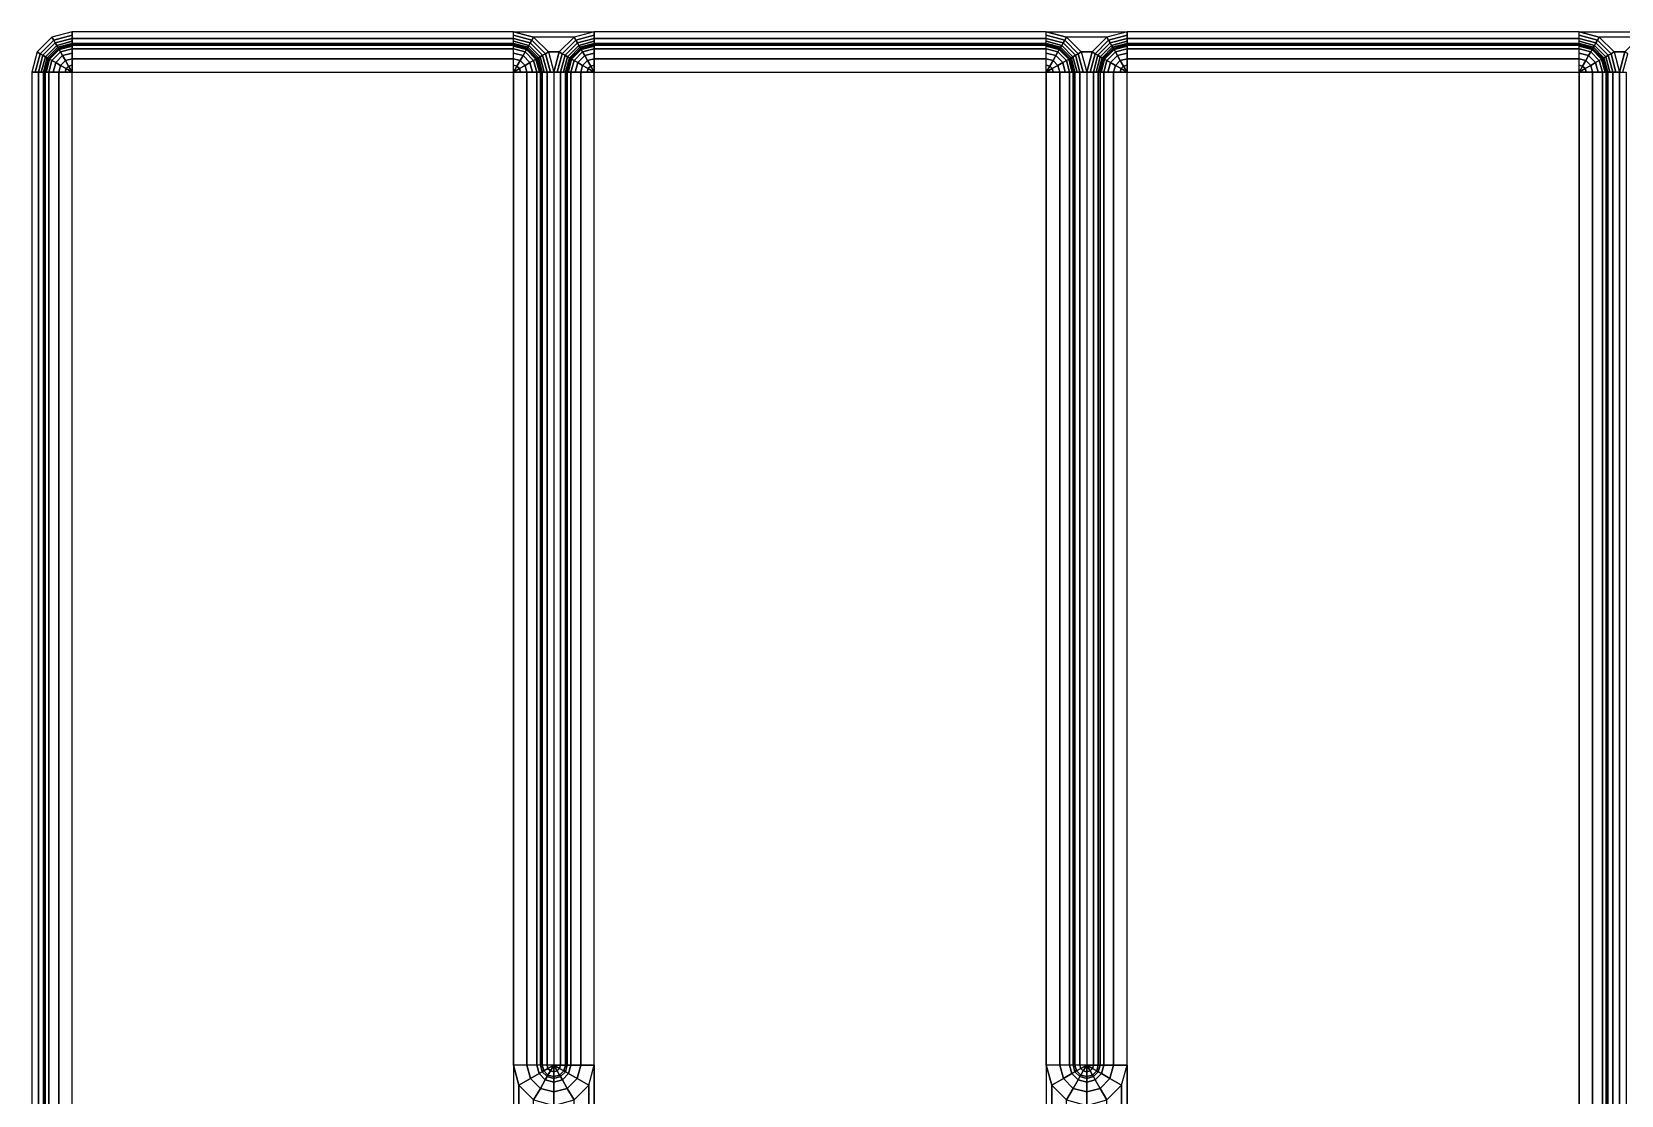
# Model space of a CAD drawing. Extents: x 0 to 500, y -450 to 0.
# Drawn here: x 0 to 295.3, y -197.6 to 0 of the extents above; entities that cross this region are included whole.
import ezdxf

# ---------------------------------------------------------------- set-up
doc = ezdxf.new("R2010")
doc.units = 0
doc.layers.add('BRANCO', color=7, linetype='CONTINUOUS')

msp = doc.modelspace()

# ---------------------------------------------------------------- linework, layer by layer
at = {"layer": 'BRANCO'}
for points in [[(4.07, -1.56, 44.91), (7.5, -0.64, 44.91), (7.5, 0, 45), (3.75, -1, 45)], [(89.5, 0, 45), (7.5, 0, 45), (7.5, -1.25, 44.67), (89.5, -1.25, 44.67)], [(92.92, -1.56, 44.91), (89.5, -0.64, 44.91), (89.5, 0, 45), (93.25, -1, 45)], [(93.25, -1, 45), (89.5, 0, 45), (104.5, 0, 45), (100.75, -1, 45)], [(101.07, -1.56, 44.91), (104.5, -0.64, 44.91), (104.5, 0, 45), (100.75, -1, 45)], [(188.5, 0, 45), (104.5, 0, 45), (104.5, -1.25, 44.67), (188.5, -1.25, 44.67)], [(191.92, -1.56, 44.91), (188.5, -0.64, 44.91), (188.5, 0, 45), (192.25, -1, 45)], [(192.25, -1, 45), (188.5, 0, 45), (203.5, 0, 45), (199.75, -1, 45)], [(200.07, -1.56, 44.91), (203.5, -0.64, 44.91), (203.5, 0, 45), (199.75, -1, 45)], [(287.5, 0, 45), (203.5, 0, 45), (203.5, -1.25, 44.67), (287.5, -1.25, 44.67)], [(290.92, -1.56, 44.91), (287.5, -0.64, 44.91), (287.5, 0, 45), (291.25, -1, 45)], [(291.25, -1, 45), (287.5, 0, 45), (302.5, 0, 45), (298.75, -1, 45)], [(1.56, -4.07, 44.91), (4.07, -1.56, 44.91), (3.75, -1, 45), (1, -3.75, 45)], [(2.08, -4.37, 44.67), (4.37, -2.08, 44.67), (4.07, -1.56, 44.91), (1.56, -4.07, 44.91)], [(2.53, -4.63, 44.27), (4.63, -2.53, 44.27), (4.37, -2.08, 44.67), (2.08, -4.37, 44.67)], [(2.88, -4.83, 43.75), (4.83, -2.87, 43.75), (4.63, -2.53, 44.27), (2.53, -4.63, 44.27)], [(3.09, -4.95, 43.15), (4.95, -3.09, 43.15), (4.83, -2.87, 43.75), (2.88, -4.83, 43.75)], [(4.37, -2.08, 44.67), (7.5, -1.25, 44.67), (7.5, -0.64, 44.91), (4.07, -1.56, 44.91)], [(4.63, -2.53, 44.27), (7.5, -1.76, 44.27), (7.5, -1.25, 44.67), (4.37, -2.08, 44.67)], [(4.83, -2.87, 43.75), (7.5, -2.16, 43.75), (7.5, -1.76, 44.27), (4.63, -2.53, 44.27)], [(4.95, -3.09, 43.15), (7.5, -2.41, 43.15), (7.5, -2.16, 43.75), (4.83, -2.87, 43.75)], [(5, -3.16, 42.5), (7.5, -2.5, 42.5), (7.5, -2.41, 43.15), (4.95, -3.09, 43.15)], [(5.08, -3.31, 3.71), (7.5, -2.67, 3.71), (7.5, -2.5, 5), (5, -3.16, 5)], [(5, -3.16, 5), (7.5, -2.5, 5), (7.5, -2.5, 42.5), (5, -3.16, 42.5)], [(5.33, -3.75, 2.5), (7.5, -3.16, 2.5), (7.5, -2.67, 3.71), (5.08, -3.31, 3.71)], [(89.5, -1.25, 44.67), (7.5, -1.25, 44.67), (7.5, -2.16, 43.75), (89.5, -2.16, 43.75)], [(89.5, -2.16, 43.75), (7.5, -2.16, 43.75), (7.5, -2.5, 42.5), (89.5, -2.5, 42.5)], [(89.5, -2.5, 42.5), (7.5, -2.5, 42.5), (7.5, -2.5, 5), (89.5, -2.5, 5)], [(89.5, -2.5, 5), (7.5, -2.5, 5), (7.5, -3.16, 2.5), (89.5, -3.16, 2.5)], [(92.62, -2.08, 44.67), (89.5, -1.25, 44.67), (89.5, -0.64, 44.91), (92.92, -1.56, 44.91)], [(92.36, -2.53, 44.27), (89.5, -1.76, 44.27), (89.5, -1.25, 44.67), (92.62, -2.08, 44.67)], [(92.16, -2.87, 43.75), (89.5, -2.16, 43.75), (89.5, -1.76, 44.27), (92.36, -2.53, 44.27)], [(92.04, -3.09, 43.15), (89.5, -2.41, 43.15), (89.5, -2.16, 43.75), (92.16, -2.87, 43.75)], [(92, -3.16, 42.5), (89.5, -2.5, 42.5), (89.5, -2.41, 43.15), (92.04, -3.09, 43.15)], [(91.91, -3.31, 3.71), (89.5, -2.67, 3.71), (89.5, -2.5, 5), (92, -3.16, 5)], [(92, -3.16, 5), (89.5, -2.5, 5), (89.5, -2.5, 42.5), (92, -3.16, 42.5)], [(91.66, -3.75, 2.5), (89.5, -3.16, 2.5), (89.5, -2.67, 3.71), (91.91, -3.31, 3.71)], [(93.9, -4.95, 43.15), (92.04, -3.09, 43.15), (92.16, -2.87, 43.75), (94.12, -4.83, 43.75)], [(94.12, -4.83, 43.75), (92.16, -2.87, 43.75), (92.36, -2.53, 44.27), (94.46, -4.63, 44.27)], [(94.46, -4.63, 44.27), (92.36, -2.53, 44.27), (92.62, -2.08, 44.67), (94.91, -4.37, 44.67)], [(94.91, -4.37, 44.67), (92.62, -2.08, 44.67), (92.92, -1.56, 44.91), (95.43, -4.07, 44.91)], [(95.43, -4.07, 44.91), (92.92, -1.56, 44.91), (93.25, -1, 45), (95.99, -3.75, 45)], [(100.75, -1, 45), (93.25, -1, 45), (95.99, -3.75, 45), (98, -3.75, 45)], [(98.56, -4.07, 44.91), (101.07, -1.56, 44.91), (100.75, -1, 45), (98, -3.75, 45)], [(99.08, -4.37, 44.67), (101.37, -2.08, 44.67), (101.07, -1.56, 44.91), (98.56, -4.07, 44.91)], [(99.53, -4.63, 44.27), (101.63, -2.53, 44.27), (101.37, -2.08, 44.67), (99.08, -4.37, 44.67)], [(99.88, -4.83, 43.75), (101.83, -2.87, 43.75), (101.63, -2.53, 44.27), (99.53, -4.63, 44.27)], [(100.09, -4.95, 43.15), (101.95, -3.09, 43.15), (101.83, -2.87, 43.75), (99.88, -4.83, 43.75)], [(101.37, -2.08, 44.67), (104.5, -1.25, 44.67), (104.5, -0.64, 44.91), (101.07, -1.56, 44.91)], [(101.63, -2.53, 44.27), (104.5, -1.76, 44.27), (104.5, -1.25, 44.67), (101.37, -2.08, 44.67)], [(101.83, -2.87, 43.75), (104.5, -2.16, 43.75), (104.5, -1.76, 44.27), (101.63, -2.53, 44.27)], [(101.95, -3.09, 43.15), (104.5, -2.41, 43.15), (104.5, -2.16, 43.75), (101.83, -2.87, 43.75)], [(102, -3.16, 42.5), (104.5, -2.5, 42.5), (104.5, -2.41, 43.15), (101.95, -3.09, 43.15)], [(102.08, -3.31, 3.71), (104.5, -2.67, 3.71), (104.5, -2.5, 5), (102, -3.16, 5)], [(102, -3.16, 5), (104.5, -2.5, 5), (104.5, -2.5, 42.5), (102, -3.16, 42.5)], [(102.33, -3.75, 2.5), (104.5, -3.16, 2.5), (104.5, -2.67, 3.71), (102.08, -3.31, 3.71)], [(188.5, -1.25, 44.67), (104.5, -1.25, 44.67), (104.5, -2.16, 43.75), (188.5, -2.16, 43.75)], [(188.5, -2.16, 43.75), (104.5, -2.16, 43.75), (104.5, -2.5, 42.5), (188.5, -2.5, 42.5)], [(188.5, -2.5, 42.5), (104.5, -2.5, 42.5), (104.5, -2.5, 5), (188.5, -2.5, 5)], [(188.5, -2.5, 5), (104.5, -2.5, 5), (104.5, -3.16, 2.5), (188.5, -3.16, 2.5)], [(191.62, -2.08, 44.67), (188.5, -1.25, 44.67), (188.5, -0.64, 44.91), (191.92, -1.56, 44.91)], [(191.36, -2.53, 44.27), (188.5, -1.76, 44.27), (188.5, -1.25, 44.67), (191.62, -2.08, 44.67)], [(191.16, -2.87, 43.75), (188.5, -2.16, 43.75), (188.5, -1.76, 44.27), (191.36, -2.53, 44.27)], [(191.04, -3.09, 43.15), (188.5, -2.41, 43.15), (188.5, -2.16, 43.75), (191.16, -2.87, 43.75)], [(191, -3.16, 42.5), (188.5, -2.5, 42.5), (188.5, -2.41, 43.15), (191.04, -3.09, 43.15)], [(190.91, -3.31, 3.71), (188.5, -2.67, 3.71), (188.5, -2.5, 5), (191, -3.16, 5)], [(191, -3.16, 5), (188.5, -2.5, 5), (188.5, -2.5, 42.5), (191, -3.16, 42.5)], [(190.66, -3.75, 2.5), (188.5, -3.16, 2.5), (188.5, -2.67, 3.71), (190.91, -3.31, 3.71)], [(192.9, -4.95, 43.15), (191.04, -3.09, 43.15), (191.16, -2.87, 43.75), (193.12, -4.83, 43.75)], [(193.12, -4.83, 43.75), (191.16, -2.87, 43.75), (191.36, -2.53, 44.27), (193.46, -4.63, 44.27)], [(193.46, -4.63, 44.27), (191.36, -2.53, 44.27), (191.62, -2.08, 44.67), (193.91, -4.37, 44.67)], [(193.91, -4.37, 44.67), (191.62, -2.08, 44.67), (191.92, -1.56, 44.91), (194.43, -4.07, 44.91)], [(194.43, -4.07, 44.91), (191.92, -1.56, 44.91), (192.25, -1, 45), (194.99, -3.75, 45)], [(199.75, -1, 45), (192.25, -1, 45), (194.99, -3.75, 45), (197, -3.75, 45)], [(197.56, -4.07, 44.91), (200.07, -1.56, 44.91), (199.75, -1, 45), (197, -3.75, 45)], [(198.08, -4.37, 44.67), (200.37, -2.08, 44.67), (200.07, -1.56, 44.91), (197.56, -4.07, 44.91)], [(198.53, -4.63, 44.27), (200.63, -2.53, 44.27), (200.37, -2.08, 44.67), (198.08, -4.37, 44.67)], [(198.88, -4.83, 43.75), (200.83, -2.87, 43.75), (200.63, -2.53, 44.27), (198.53, -4.63, 44.27)], [(199.09, -4.95, 43.15), (200.95, -3.09, 43.15), (200.83, -2.87, 43.75), (198.88, -4.83, 43.75)], [(200.37, -2.08, 44.67), (203.5, -1.25, 44.67), (203.5, -0.64, 44.91), (200.07, -1.56, 44.91)], [(200.63, -2.53, 44.27), (203.5, -1.76, 44.27), (203.5, -1.25, 44.67), (200.37, -2.08, 44.67)], [(200.83, -2.87, 43.75), (203.5, -2.16, 43.75), (203.5, -1.76, 44.27), (200.63, -2.53, 44.27)], [(200.95, -3.09, 43.15), (203.5, -2.41, 43.15), (203.5, -2.16, 43.75), (200.83, -2.87, 43.75)], [(201, -3.16, 42.5), (203.5, -2.5, 42.5), (203.5, -2.41, 43.15), (200.95, -3.09, 43.15)], [(201.08, -3.31, 3.71), (203.5, -2.67, 3.71), (203.5, -2.5, 5), (201, -3.16, 5)], [(201, -3.16, 5), (203.5, -2.5, 5), (203.5, -2.5, 42.5), (201, -3.16, 42.5)], [(201.33, -3.75, 2.5), (203.5, -3.16, 2.5), (203.5, -2.67, 3.71), (201.08, -3.31, 3.71)], [(287.5, -1.25, 44.67), (203.5, -1.25, 44.67), (203.5, -2.16, 43.75), (287.5, -2.16, 43.75)], [(287.5, -2.16, 43.75), (203.5, -2.16, 43.75), (203.5, -2.5, 42.5), (287.5, -2.5, 42.5)], [(287.5, -2.5, 42.5), (203.5, -2.5, 42.5), (203.5, -2.5, 5), (287.5, -2.5, 5)], [(287.5, -2.5, 5), (203.5, -2.5, 5), (203.5, -3.16, 2.5), (287.5, -3.16, 2.5)], [(290.62, -2.08, 44.67), (287.5, -1.25, 44.67), (287.5, -0.64, 44.91), (290.92, -1.56, 44.91)], [(290.36, -2.53, 44.27), (287.5, -1.76, 44.27), (287.5, -1.25, 44.67), (290.62, -2.08, 44.67)], [(290.16, -2.87, 43.75), (287.5, -2.16, 43.75), (287.5, -1.76, 44.27), (290.36, -2.53, 44.27)], [(290.04, -3.09, 43.15), (287.5, -2.41, 43.15), (287.5, -2.16, 43.75), (290.16, -2.87, 43.75)], [(290, -3.16, 42.5), (287.5, -2.5, 42.5), (287.5, -2.41, 43.15), (290.04, -3.09, 43.15)], [(289.91, -3.31, 3.71), (287.5, -2.67, 3.71), (287.5, -2.5, 5), (290, -3.16, 5)], [(290, -3.16, 5), (287.5, -2.5, 5), (287.5, -2.5, 42.5), (290, -3.16, 42.5)], [(289.66, -3.75, 2.5), (287.5, -3.16, 2.5), (287.5, -2.67, 3.71), (289.91, -3.31, 3.71)], [(291.9, -4.95, 43.15), (290.04, -3.09, 43.15), (290.16, -2.87, 43.75), (292.12, -4.83, 43.75)], [(292.12, -4.83, 43.75), (290.16, -2.87, 43.75), (290.36, -2.53, 44.27), (292.46, -4.63, 44.27)], [(292.46, -4.63, 44.27), (290.36, -2.53, 44.27), (290.62, -2.08, 44.67), (292.91, -4.37, 44.67)], [(292.91, -4.37, 44.67), (290.62, -2.08, 44.67), (290.92, -1.56, 44.91), (293.43, -4.07, 44.91)], [(293.43, -4.07, 44.91), (290.92, -1.56, 44.91), (291.25, -1, 45), (293.99, -3.75, 45)], [(298.75, -1, 45), (291.25, -1, 45), (293.99, -3.75, 45), (296, -3.75, 45)], [(0.64, -7.5, 44.91), (1.56, -4.07, 44.91), (1, -3.75, 45), (0, -7.5, 45)], [(1.25, -7.5, 44.67), (2.08, -4.37, 44.67), (1.56, -4.07, 44.91), (0.64, -7.5, 44.91)], [(1.77, -7.5, 44.27), (2.53, -4.63, 44.27), (2.08, -4.37, 44.67), (1.25, -7.5, 44.67)], [(2.16, -7.5, 43.75), (2.88, -4.83, 43.75), (2.53, -4.63, 44.27), (1.77, -7.5, 44.27)], [(2.41, -7.5, 43.15), (3.09, -4.95, 43.15), (2.88, -4.83, 43.75), (2.16, -7.5, 43.75)], [(2.5, -7.5, 42.5), (3.17, -5, 42.5), (3.09, -4.95, 43.15), (2.41, -7.5, 43.15)], [(2.67, -7.5, 3.71), (3.31, -5.08, 3.71), (3.17, -5, 5), (2.5, -7.5, 5)], [(2.5, -7.5, 5), (3.17, -5, 5), (3.17, -5, 42.5), (2.5, -7.5, 42.5)], [(3.17, -7.5, 2.5), (3.75, -5.33, 2.5), (3.31, -5.08, 3.71), (2.67, -7.5, 3.71)], [(3.17, -5, 42.5), (5, -3.16, 42.5), (4.95, -3.09, 43.15), (3.09, -4.95, 43.15)], [(3.31, -5.08, 3.71), (5.08, -3.31, 3.71), (5, -3.16, 5), (3.17, -5, 5)], [(3.17, -5, 5), (5, -3.16, 5), (5, -3.16, 42.5), (3.17, -5, 42.5)], [(3.96, -7.5, 1.46), (4.44, -5.73, 1.46), (3.75, -5.33, 2.5), (3.17, -7.5, 2.5)], [(3.75, -5.33, 2.5), (5.33, -3.75, 2.5), (5.08, -3.31, 3.71), (3.31, -5.08, 3.71)], [(4.44, -5.73, 1.46), (5.73, -4.43, 1.46), (5.33, -3.75, 2.5), (3.75, -5.33, 2.5)], [(5, -7.5, 0.67), (5.33, -6.25, 0.67), (4.44, -5.73, 1.46), (3.96, -7.5, 1.46)], [(5.33, -6.25, 0.67), (6.25, -5.33, 0.67), (5.73, -4.43, 1.46), (4.44, -5.73, 1.46)], [(5.73, -4.43, 1.46), (7.5, -3.96, 1.46), (7.5, -3.16, 2.5), (5.33, -3.75, 2.5)], [(6.38, -6.85, 0.17), (6.85, -6.37, 0.17), (6.25, -5.33, 0.67), (5.33, -6.25, 0.67)], [(6.25, -5.33, 0.67), (7.5, -5, 0.67), (7.5, -3.96, 1.46), (5.73, -4.43, 1.46)], [(6.85, -6.37, 0.17), (7.5, -6.2, 0.17), (7.5, -5, 0.67), (6.25, -5.33, 0.67)], [(89.5, -3.16, 2.5), (7.5, -3.16, 2.5), (7.5, -5, 0.67), (89.5, -5, 0.67)], [(89.5, -5, 0.67), (7.5, -5, 0.67), (7.5, -7.5), (89.5, -7.5)], [(91.27, -4.43, 1.46), (89.5, -3.96, 1.46), (89.5, -3.16, 2.5), (91.66, -3.75, 2.5)], [(90.75, -5.33, 0.67), (89.5, -5, 0.67), (89.5, -3.96, 1.46), (91.27, -4.43, 1.46)], [(90.14, -6.37, 0.17), (89.5, -6.2, 0.17), (89.5, -5, 0.67), (90.75, -5.33, 0.67)], [(90.62, -6.85, 0.17), (90.14, -6.37, 0.17), (90.75, -5.33, 0.67), (91.66, -6.25, 0.67)], [(91.66, -6.25, 0.67), (90.75, -5.33, 0.67), (91.27, -4.43, 1.46), (92.56, -5.73, 1.46)], [(92.56, -5.73, 1.46), (91.27, -4.43, 1.46), (91.66, -3.75, 2.5), (93.25, -5.33, 2.5)], [(93.25, -5.33, 2.5), (91.66, -3.75, 2.5), (91.91, -3.31, 3.71), (93.68, -5.08, 3.71)], [(92, -7.5, 0.67), (91.66, -6.25, 0.67), (92.56, -5.73, 1.46), (93.03, -7.5, 1.46)], [(93.68, -5.08, 3.71), (91.91, -3.31, 3.71), (92, -3.16, 5), (93.83, -5, 5)], [(93.83, -5, 42.5), (92, -3.16, 42.5), (92.04, -3.09, 43.15), (93.9, -4.95, 43.15)], [(93.83, -5, 5), (92, -3.16, 5), (92, -3.16, 42.5), (93.83, -5, 42.5)], [(93.03, -7.5, 1.46), (92.56, -5.73, 1.46), (93.25, -5.33, 2.5), (93.83, -7.5, 2.5)], [(93.83, -7.5, 2.5), (93.25, -5.33, 2.5), (93.68, -5.08, 3.71), (94.33, -7.5, 3.71)], [(94.33, -7.5, 3.71), (93.68, -5.08, 3.71), (93.83, -5, 5), (94.5, -7.5, 5)], [(94.5, -7.5, 42.5), (93.83, -5, 42.5), (93.9, -4.95, 43.15), (94.58, -7.5, 43.15)], [(94.5, -7.5, 5), (93.83, -5, 5), (93.83, -5, 42.5), (94.5, -7.5, 42.5)], [(94.58, -7.5, 43.15), (93.9, -4.95, 43.15), (94.12, -4.83, 43.75), (94.83, -7.5, 43.75)], [(94.83, -7.5, 43.75), (94.12, -4.83, 43.75), (94.46, -4.63, 44.27), (95.23, -7.5, 44.27)], [(95.23, -7.5, 44.27), (94.46, -4.63, 44.27), (94.91, -4.37, 44.67), (95.75, -7.5, 44.67)], [(95.75, -7.5, 44.67), (94.91, -4.37, 44.67), (95.43, -4.07, 44.91), (96.35, -7.5, 44.91)], [(96.35, -7.5, 44.91), (95.43, -4.07, 44.91), (95.99, -3.75, 45), (97, -7.5, 45)], [(98, -3.75, 45), (95.99, -3.75, 45), (97, -7.5, 45), (98, -3.75, 45)], [(97.64, -7.5, 44.91), (98.56, -4.07, 44.91), (98, -3.75, 45), (97, -7.5, 45)], [(98.25, -7.5, 44.67), (99.08, -4.37, 44.67), (98.56, -4.07, 44.91), (97.64, -7.5, 44.91)], [(98.77, -7.5, 44.27), (99.53, -4.63, 44.27), (99.08, -4.37, 44.67), (98.25, -7.5, 44.67)], [(99.16, -7.5, 43.75), (99.88, -4.83, 43.75), (99.53, -4.63, 44.27), (98.77, -7.5, 44.27)], [(99.41, -7.5, 43.15), (100.09, -4.95, 43.15), (99.88, -4.83, 43.75), (99.16, -7.5, 43.75)], [(99.5, -7.5, 42.5), (100.17, -5, 42.5), (100.09, -4.95, 43.15), (99.41, -7.5, 43.15)], [(99.67, -7.5, 3.71), (100.31, -5.08, 3.71), (100.17, -5, 5), (99.5, -7.5, 5)], [(99.5, -7.5, 5), (100.17, -5, 5), (100.17, -5, 42.5), (99.5, -7.5, 42.5)], [(100.17, -7.5, 2.5), (100.75, -5.33, 2.5), (100.31, -5.08, 3.71), (99.67, -7.5, 3.71)], [(100.17, -5, 42.5), (102, -3.16, 42.5), (101.95, -3.09, 43.15), (100.09, -4.95, 43.15)], [(100.31, -5.08, 3.71), (102.08, -3.31, 3.71), (102, -3.16, 5), (100.17, -5, 5)], [(100.17, -5, 5), (102, -3.16, 5), (102, -3.16, 42.5), (100.17, -5, 42.5)], [(100.96, -7.5, 1.46), (101.44, -5.73, 1.46), (100.75, -5.33, 2.5), (100.17, -7.5, 2.5)], [(100.75, -5.33, 2.5), (102.33, -3.75, 2.5), (102.08, -3.31, 3.71), (100.31, -5.08, 3.71)], [(101.44, -5.73, 1.46), (102.73, -4.43, 1.46), (102.33, -3.75, 2.5), (100.75, -5.33, 2.5)], [(102, -7.5, 0.67), (102.33, -6.25, 0.67), (101.44, -5.73, 1.46), (100.96, -7.5, 1.46)], [(102.33, -6.25, 0.67), (103.25, -5.33, 0.67), (102.73, -4.43, 1.46), (101.44, -5.73, 1.46)], [(102.73, -4.43, 1.46), (104.5, -3.96, 1.46), (104.5, -3.16, 2.5), (102.33, -3.75, 2.5)], [(103.38, -6.85, 0.17), (103.85, -6.37, 0.17), (103.25, -5.33, 0.67), (102.33, -6.25, 0.67)], [(103.25, -5.33, 0.67), (104.5, -5, 0.67), (104.5, -3.96, 1.46), (102.73, -4.43, 1.46)], [(103.85, -6.37, 0.17), (104.5, -6.2, 0.17), (104.5, -5, 0.67), (103.25, -5.33, 0.67)], [(188.5, -3.16, 2.5), (104.5, -3.16, 2.5), (104.5, -5, 0.67), (188.5, -5, 0.67)], [(188.5, -5, 0.67), (104.5, -5, 0.67), (104.5, -7.5), (188.5, -7.5)], [(190.27, -4.43, 1.46), (188.5, -3.96, 1.46), (188.5, -3.16, 2.5), (190.66, -3.75, 2.5)], [(189.75, -5.33, 0.67), (188.5, -5, 0.67), (188.5, -3.96, 1.46), (190.27, -4.43, 1.46)], [(189.14, -6.37, 0.17), (188.5, -6.2, 0.17), (188.5, -5, 0.67), (189.75, -5.33, 0.67)], [(189.62, -6.85, 0.17), (189.14, -6.37, 0.17), (189.75, -5.33, 0.67), (190.66, -6.25, 0.67)], [(190.66, -6.25, 0.67), (189.75, -5.33, 0.67), (190.27, -4.43, 1.46), (191.56, -5.73, 1.46)], [(191.56, -5.73, 1.46), (190.27, -4.43, 1.46), (190.66, -3.75, 2.5), (192.25, -5.33, 2.5)], [(192.25, -5.33, 2.5), (190.66, -3.75, 2.5), (190.91, -3.31, 3.71), (192.68, -5.08, 3.71)], [(191, -7.5, 0.67), (190.66, -6.25, 0.67), (191.56, -5.73, 1.46), (192.03, -7.5, 1.46)], [(192.68, -5.08, 3.71), (190.91, -3.31, 3.71), (191, -3.16, 5), (192.83, -5, 5)], [(192.83, -5, 42.5), (191, -3.16, 42.5), (191.04, -3.09, 43.15), (192.9, -4.95, 43.15)], [(192.83, -5, 5), (191, -3.16, 5), (191, -3.16, 42.5), (192.83, -5, 42.5)], [(192.03, -7.5, 1.46), (191.56, -5.73, 1.46), (192.25, -5.33, 2.5), (192.83, -7.5, 2.5)], [(192.83, -7.5, 2.5), (192.25, -5.33, 2.5), (192.68, -5.08, 3.71), (193.33, -7.5, 3.71)], [(193.33, -7.5, 3.71), (192.68, -5.08, 3.71), (192.83, -5, 5), (193.5, -7.5, 5)], [(193.5, -7.5, 42.5), (192.83, -5, 42.5), (192.9, -4.95, 43.15), (193.58, -7.5, 43.15)], [(193.5, -7.5, 5), (192.83, -5, 5), (192.83, -5, 42.5), (193.5, -7.5, 42.5)], [(193.58, -7.5, 43.15), (192.9, -4.95, 43.15), (193.12, -4.83, 43.75), (193.83, -7.5, 43.75)], [(193.83, -7.5, 43.75), (193.12, -4.83, 43.75), (193.46, -4.63, 44.27), (194.23, -7.5, 44.27)], [(194.23, -7.5, 44.27), (193.46, -4.63, 44.27), (193.91, -4.37, 44.67), (194.75, -7.5, 44.67)], [(194.75, -7.5, 44.67), (193.91, -4.37, 44.67), (194.43, -4.07, 44.91), (195.35, -7.5, 44.91)], [(195.35, -7.5, 44.91), (194.43, -4.07, 44.91), (194.99, -3.75, 45), (196, -7.5, 45)], [(197, -3.75, 45), (194.99, -3.75, 45), (196, -7.5, 45), (197, -3.75, 45)], [(196.64, -7.5, 44.91), (197.56, -4.07, 44.91), (197, -3.75, 45), (196, -7.5, 45)], [(197.25, -7.5, 44.67), (198.08, -4.37, 44.67), (197.56, -4.07, 44.91), (196.64, -7.5, 44.91)], [(197.77, -7.5, 44.27), (198.53, -4.63, 44.27), (198.08, -4.37, 44.67), (197.25, -7.5, 44.67)], [(198.16, -7.5, 43.75), (198.88, -4.83, 43.75), (198.53, -4.63, 44.27), (197.77, -7.5, 44.27)], [(198.41, -7.5, 43.15), (199.09, -4.95, 43.15), (198.88, -4.83, 43.75), (198.16, -7.5, 43.75)], [(198.5, -7.5, 42.5), (199.17, -5, 42.5), (199.09, -4.95, 43.15), (198.41, -7.5, 43.15)], [(198.67, -7.5, 3.71), (199.31, -5.08, 3.71), (199.17, -5, 5), (198.5, -7.5, 5)], [(198.5, -7.5, 5), (199.17, -5, 5), (199.17, -5, 42.5), (198.5, -7.5, 42.5)], [(199.17, -7.5, 2.5), (199.75, -5.33, 2.5), (199.31, -5.08, 3.71), (198.67, -7.5, 3.71)], [(199.17, -5, 42.5), (201, -3.16, 42.5), (200.95, -3.09, 43.15), (199.09, -4.95, 43.15)], [(199.31, -5.08, 3.71), (201.08, -3.31, 3.71), (201, -3.16, 5), (199.17, -5, 5)], [(199.17, -5, 5), (201, -3.16, 5), (201, -3.16, 42.5), (199.17, -5, 42.5)], [(199.96, -7.5, 1.46), (200.44, -5.73, 1.46), (199.75, -5.33, 2.5), (199.17, -7.5, 2.5)], [(199.75, -5.33, 2.5), (201.33, -3.75, 2.5), (201.08, -3.31, 3.71), (199.31, -5.08, 3.71)], [(200.44, -5.73, 1.46), (201.73, -4.43, 1.46), (201.33, -3.75, 2.5), (199.75, -5.33, 2.5)], [(201, -7.5, 0.67), (201.33, -6.25, 0.67), (200.44, -5.73, 1.46), (199.96, -7.5, 1.46)], [(201.33, -6.25, 0.67), (202.25, -5.33, 0.67), (201.73, -4.43, 1.46), (200.44, -5.73, 1.46)], [(201.73, -4.43, 1.46), (203.5, -3.96, 1.46), (203.5, -3.16, 2.5), (201.33, -3.75, 2.5)], [(202.38, -6.85, 0.17), (202.85, -6.37, 0.17), (202.25, -5.33, 0.67), (201.33, -6.25, 0.67)], [(202.25, -5.33, 0.67), (203.5, -5, 0.67), (203.5, -3.96, 1.46), (201.73, -4.43, 1.46)], [(202.85, -6.37, 0.17), (203.5, -6.2, 0.17), (203.5, -5, 0.67), (202.25, -5.33, 0.67)], [(287.5, -3.16, 2.5), (203.5, -3.16, 2.5), (203.5, -5, 0.67), (287.5, -5, 0.67)], [(287.5, -5, 0.67), (203.5, -5, 0.67), (203.5, -7.5), (287.5, -7.5)], [(289.27, -4.43, 1.46), (287.5, -3.96, 1.46), (287.5, -3.16, 2.5), (289.66, -3.75, 2.5)], [(288.75, -5.33, 0.67), (287.5, -5, 0.67), (287.5, -3.96, 1.46), (289.27, -4.43, 1.46)], [(288.14, -6.37, 0.17), (287.5, -6.2, 0.17), (287.5, -5, 0.67), (288.75, -5.33, 0.67)], [(288.62, -6.85, 0.17), (288.14, -6.37, 0.17), (288.75, -5.33, 0.67), (289.66, -6.25, 0.67)], [(289.66, -6.25, 0.67), (288.75, -5.33, 0.67), (289.27, -4.43, 1.46), (290.56, -5.73, 1.46)], [(290.56, -5.73, 1.46), (289.27, -4.43, 1.46), (289.66, -3.75, 2.5), (291.25, -5.33, 2.5)], [(291.25, -5.33, 2.5), (289.66, -3.75, 2.5), (289.91, -3.31, 3.71), (291.68, -5.08, 3.71)], [(290, -7.5, 0.67), (289.66, -6.25, 0.67), (290.56, -5.73, 1.46), (291.03, -7.5, 1.46)], [(291.68, -5.08, 3.71), (289.91, -3.31, 3.71), (290, -3.16, 5), (291.83, -5, 5)], [(291.83, -5, 42.5), (290, -3.16, 42.5), (290.04, -3.09, 43.15), (291.9, -4.95, 43.15)], [(291.83, -5, 5), (290, -3.16, 5), (290, -3.16, 42.5), (291.83, -5, 42.5)], [(291.03, -7.5, 1.46), (290.56, -5.73, 1.46), (291.25, -5.33, 2.5), (291.83, -7.5, 2.5)], [(291.83, -7.5, 2.5), (291.25, -5.33, 2.5), (291.68, -5.08, 3.71), (292.33, -7.5, 3.71)], [(292.33, -7.5, 3.71), (291.68, -5.08, 3.71), (291.83, -5, 5), (292.5, -7.5, 5)], [(292.5, -7.5, 42.5), (291.83, -5, 42.5), (291.9, -4.95, 43.15), (292.58, -7.5, 43.15)], [(292.5, -7.5, 5), (291.83, -5, 5), (291.83, -5, 42.5), (292.5, -7.5, 42.5)], [(292.58, -7.5, 43.15), (291.9, -4.95, 43.15), (292.12, -4.83, 43.75), (292.83, -7.5, 43.75)], [(292.83, -7.5, 43.75), (292.12, -4.83, 43.75), (292.46, -4.63, 44.27), (293.23, -7.5, 44.27)], [(293.23, -7.5, 44.27), (292.46, -4.63, 44.27), (292.91, -4.37, 44.67), (293.75, -7.5, 44.67)], [(293.75, -7.5, 44.67), (292.91, -4.37, 44.67), (293.43, -4.07, 44.91), (294.35, -7.5, 44.91)], [(294.35, -7.5, 44.91), (293.43, -4.07, 44.91), (293.99, -3.75, 45), (295, -7.5, 45)], [(296, -3.75, 45), (293.99, -3.75, 45), (295, -7.5, 45), (296, -3.75, 45)], [(295.64, -7.5, 44.91), (296.56, -4.07, 44.91), (296, -3.75, 45), (295, -7.5, 45)], [(0, -7.5, 45), (0, -289.5, 45), (1.25, -289.5, 44.67), (1.25, -7.5, 44.67)], [(1.25, -7.5, 44.67), (1.25, -289.5, 44.67), (2.16, -289.5, 43.75), (2.16, -7.5, 43.75)], [(2.16, -7.5, 43.75), (2.16, -289.5, 43.75), (2.5, -289.5, 42.5), (2.5, -7.5, 42.5)], [(2.5, -7.5, 42.5), (2.5, -289.5, 42.5), (2.5, -289.5, 5), (2.5, -7.5, 5)], [(2.5, -7.5, 5), (2.5, -289.5, 5), (3.17, -289.5, 2.5), (3.17, -7.5, 2.5)], [(3.17, -7.5, 2.5), (3.17, -289.5, 2.5), (5, -289.5, 0.67), (5, -7.5, 0.67)], [(6.2, -7.5, 0.17), (6.38, -6.85, 0.17), (5.33, -6.25, 0.67), (5, -7.5, 0.67)], [(5, -7.5, 0.67), (5, -289.5, 0.67), (7.5, -289.5), (7.5, -7.5)], [(7.5, -7.5), (6.38, -6.85, 0.17), (6.2, -7.5, 0.17), (7.5, -7.5)], [(7.5, -7.5), (6.85, -6.37, 0.17), (6.38, -6.85, 0.17), (7.5, -7.5)], [(7.5, -7.5), (7.5, -6.2, 0.17), (6.85, -6.37, 0.17), (7.5, -7.5)], [(89.5, -289.5), (7.5, -289.5), (7.5, -7.5), (89.5, -7.5)], [(89.5, -7.5), (89.5, -6.2, 0.17), (90.14, -6.37, 0.17), (89.5, -7.5)], [(89.5, -7.5), (90.14, -6.37, 0.17), (90.62, -6.85, 0.17), (89.5, -7.5)], [(89.5, -7.5), (90.62, -6.85, 0.17), (90.79, -7.5, 0.17), (89.5, -7.5)], [(89.5, -192), (89.5, -7.5), (92, -7.5, 0.67), (92, -192, 0.67)], [(90.79, -7.5, 0.17), (90.62, -6.85, 0.17), (91.66, -6.25, 0.67), (92, -7.5, 0.67)], [(92, -192, 0.67), (92, -7.5, 0.67), (93.83, -7.5, 2.5), (93.83, -192, 2.5)], [(93.83, -192, 2.5), (93.83, -7.5, 2.5), (94.5, -7.5, 5), (94.5, -192, 5)], [(94.5, -192, 5), (94.5, -7.5, 5), (94.5, -7.5, 42.5), (94.5, -192, 42.5)], [(94.5, -192, 42.5), (94.5, -7.5, 42.5), (94.83, -7.5, 43.75), (94.83, -192, 43.75)], [(94.83, -192, 43.75), (94.83, -7.5, 43.75), (95.75, -7.5, 44.67), (95.75, -192, 44.67)], [(95.75, -192, 44.67), (95.75, -7.5, 44.67), (97, -7.5, 45), (97, -192, 45)], [(98.25, -192, 44.67), (98.25, -7.5, 44.67), (97, -7.5, 45), (97, -192, 45)], [(99.16, -192, 43.75), (99.16, -7.5, 43.75), (98.25, -7.5, 44.67), (98.25, -192, 44.67)], [(99.5, -192, 42.5), (99.5, -7.5, 42.5), (99.16, -7.5, 43.75), (99.16, -192, 43.75)], [(100.17, -192, 2.5), (100.17, -7.5, 2.5), (99.5, -7.5, 5), (99.5, -192, 5)], [(99.5, -192, 5), (99.5, -7.5, 5), (99.5, -7.5, 42.5), (99.5, -192, 42.5)], [(102, -192, 0.67), (102, -7.5, 0.67), (100.17, -7.5, 2.5), (100.17, -192, 2.5)], [(103.2, -7.5, 0.17), (103.38, -6.85, 0.17), (102.33, -6.25, 0.67), (102, -7.5, 0.67)], [(104.5, -192), (104.5, -7.5), (102, -7.5, 0.67), (102, -192, 0.67)], [(104.5, -7.5), (103.38, -6.85, 0.17), (103.2, -7.5, 0.17), (104.5, -7.5)], [(104.5, -7.5), (103.85, -6.37, 0.17), (103.38, -6.85, 0.17), (104.5, -7.5)], [(104.5, -7.5), (104.5, -6.2, 0.17), (103.85, -6.37, 0.17), (104.5, -7.5)], [(188.5, -289.5), (104.5, -289.5), (104.5, -7.5), (188.5, -7.5)], [(188.5, -7.5), (188.5, -6.2, 0.17), (189.14, -6.37, 0.17), (188.5, -7.5)], [(188.5, -7.5), (189.14, -6.37, 0.17), (189.62, -6.85, 0.17), (188.5, -7.5)], [(188.5, -7.5), (189.62, -6.85, 0.17), (189.79, -7.5, 0.17), (188.5, -7.5)], [(188.5, -192), (188.5, -7.5), (191, -7.5, 0.67), (191, -192, 0.67)], [(189.79, -7.5, 0.17), (189.62, -6.85, 0.17), (190.66, -6.25, 0.67), (191, -7.5, 0.67)], [(191, -192, 0.67), (191, -7.5, 0.67), (192.83, -7.5, 2.5), (192.83, -192, 2.5)], [(192.83, -192, 2.5), (192.83, -7.5, 2.5), (193.5, -7.5, 5), (193.5, -192, 5)], [(193.5, -192, 5), (193.5, -7.5, 5), (193.5, -7.5, 42.5), (193.5, -192, 42.5)], [(193.5, -192, 42.5), (193.5, -7.5, 42.5), (193.83, -7.5, 43.75), (193.83, -192, 43.75)], [(193.83, -192, 43.75), (193.83, -7.5, 43.75), (194.75, -7.5, 44.67), (194.75, -192, 44.67)], [(194.75, -192, 44.67), (194.75, -7.5, 44.67), (196, -7.5, 45), (196, -192, 45)], [(197.25, -192, 44.67), (197.25, -7.5, 44.67), (196, -7.5, 45), (196, -192, 45)], [(198.16, -192, 43.75), (198.16, -7.5, 43.75), (197.25, -7.5, 44.67), (197.25, -192, 44.67)], [(198.5, -192, 42.5), (198.5, -7.5, 42.5), (198.16, -7.5, 43.75), (198.16, -192, 43.75)], [(199.17, -192, 2.5), (199.17, -7.5, 2.5), (198.5, -7.5, 5), (198.5, -192, 5)], [(198.5, -192, 5), (198.5, -7.5, 5), (198.5, -7.5, 42.5), (198.5, -192, 42.5)], [(201, -192, 0.67), (201, -7.5, 0.67), (199.17, -7.5, 2.5), (199.17, -192, 2.5)], [(202.2, -7.5, 0.17), (202.38, -6.85, 0.17), (201.33, -6.25, 0.67), (201, -7.5, 0.67)], [(203.5, -192), (203.5, -7.5), (201, -7.5, 0.67), (201, -192, 0.67)], [(203.5, -7.5), (202.38, -6.85, 0.17), (202.2, -7.5, 0.17), (203.5, -7.5)], [(203.5, -7.5), (202.85, -6.37, 0.17), (202.38, -6.85, 0.17), (203.5, -7.5)], [(203.5, -7.5), (203.5, -6.2, 0.17), (202.85, -6.37, 0.17), (203.5, -7.5)], [(287.5, -289.5), (203.5, -289.5), (203.5, -7.5), (287.5, -7.5)], [(287.5, -7.5), (287.5, -6.2, 0.17), (288.14, -6.37, 0.17), (287.5, -7.5)], [(287.5, -7.5), (288.14, -6.37, 0.17), (288.62, -6.85, 0.17), (287.5, -7.5)], [(287.5, -7.5), (288.62, -6.85, 0.17), (288.79, -7.5, 0.17), (287.5, -7.5)], [(290, -7.5, 0.67), (290, -289.5, 0.67), (287.5, -289.5), (287.5, -7.5)], [(288.79, -7.5, 0.17), (288.62, -6.85, 0.17), (289.66, -6.25, 0.67), (290, -7.5, 0.67)], [(291.83, -7.5, 2.5), (291.83, -289.5, 2.5), (290, -289.5, 0.67), (290, -7.5, 0.67)], [(292.5, -7.5, 5), (292.5, -289.5, 5), (291.83, -289.5, 2.5), (291.83, -7.5, 2.5)], [(292.83, -7.5, 43.75), (292.83, -289.5, 43.75), (292.5, -289.5, 42.5), (292.5, -7.5, 42.5)], [(292.5, -7.5, 42.5), (292.5, -289.5, 42.5), (292.5, -289.5, 5), (292.5, -7.5, 5)], [(293.75, -7.5, 44.67), (293.75, -289.5, 44.67), (292.83, -289.5, 43.75), (292.83, -7.5, 43.75)], [(295, -7.5, 45), (295, -289.5, 45), (293.75, -289.5, 44.67), (293.75, -7.5, 44.67)], [(296.25, -7.5, 44.67), (296.25, -442.5, 44.67), (295, -442.5, 45), (295, -7.5, 45)], [(89.5, -192), (90.5, -195.75), (92.67, -194.5, 0.67), (92, -192, 0.67)], [(89.5, -247), (90.5, -243.25), (90.5, -195.75), (89.5, -192)], [(90.5, -195.75), (93.25, -198.49), (94.5, -196.33, 0.67), (92.67, -194.5, 0.67)], [(92, -192, 0.67), (92.67, -194.5, 0.67), (94.25, -193.58, 2.5), (93.83, -192, 2.5)], [(92.67, -194.5, 0.67), (94.5, -196.33, 0.67), (95.41, -194.74, 2.5), (94.25, -193.58, 2.5)], [(93.83, -192, 2.5), (94.25, -193.58, 2.5), (94.83, -193.25, 5), (94.5, -192, 5)], [(94.25, -193.58, 2.5), (95.41, -194.74, 2.5), (95.75, -194.16, 5), (94.83, -193.25, 5)], [(94.5, -192, 5), (94.83, -193.25, 5), (94.83, -193.25, 42.5), (94.5, -192, 42.5)], [(94.5, -192, 42.5), (94.83, -193.25, 42.5), (95.12, -193.08, 43.75), (94.83, -192, 43.75)], [(94.5, -196.33, 0.67), (97, -197, 0.67), (97, -195.16, 2.5), (95.41, -194.74, 2.5)], [(94.83, -192, 43.75), (95.12, -193.08, 43.75), (95.91, -192.62, 44.67), (95.75, -192, 44.67)], [(94.83, -193.25, 42.5), (95.75, -194.16, 42.5), (95.91, -193.87, 43.75), (95.12, -193.08, 43.75)], [(94.83, -193.25, 5), (95.75, -194.16, 5), (95.75, -194.16, 42.5), (94.83, -193.25, 42.5)], [(95.12, -193.08, 43.75), (95.91, -193.87, 43.75), (96.37, -193.08, 44.67), (95.91, -192.62, 44.67)], [(95.41, -194.74, 2.5), (97, -195.16, 2.5), (97, -194.5, 5), (95.75, -194.16, 5)], [(95.75, -192, 44.67), (95.91, -192.62, 44.67), (97, -192, 45), (95.75, -192, 44.67)], [(95.75, -194.16, 42.5), (97, -194.5, 42.5), (97, -194.16, 43.75), (95.91, -193.87, 43.75)], [(95.75, -194.16, 5), (97, -194.5, 5), (97, -194.5, 42.5), (95.75, -194.16, 42.5)], [(95.91, -192.62, 44.67), (96.37, -193.08, 44.67), (97, -192, 45), (95.91, -192.62, 44.67)], [(95.91, -193.87, 43.75), (97, -194.16, 43.75), (97, -193.25, 44.67), (96.37, -193.08, 44.67)], [(96.37, -193.08, 44.67), (97, -193.25, 44.67), (97, -192, 45), (96.37, -193.08, 44.67)], [(97, -193.25, 44.67), (97.62, -193.08, 44.67), (97, -192, 45), (97, -193.25, 44.67)], [(97.62, -193.08, 44.67), (98.08, -192.62, 44.67), (97, -192, 45), (97.62, -193.08, 44.67)], [(98.08, -192.62, 44.67), (98.25, -192, 44.67), (97, -192, 45), (98.08, -192.62, 44.67)], [(97, -194.16, 43.75), (98.08, -193.87, 43.75), (97.62, -193.08, 44.67), (97, -193.25, 44.67)], [(97, -194.5, 42.5), (98.25, -194.16, 42.5), (98.08, -193.87, 43.75), (97, -194.16, 43.75)], [(97, -195.16, 2.5), (98.58, -194.74, 2.5), (98.25, -194.16, 5), (97, -194.5, 5)], [(97, -194.5, 5), (98.25, -194.16, 5), (98.25, -194.16, 42.5), (97, -194.5, 42.5)], [(97, -197, 0.67), (99.5, -196.33, 0.67), (98.58, -194.74, 2.5), (97, -195.16, 2.5)], [(98.08, -193.87, 43.75), (98.87, -193.08, 43.75), (98.08, -192.62, 44.67), (97.62, -193.08, 44.67)], [(98.87, -193.08, 43.75), (99.16, -192, 43.75), (98.25, -192, 44.67), (98.08, -192.62, 44.67)], [(98.25, -194.16, 42.5), (99.16, -193.25, 42.5), (98.87, -193.08, 43.75), (98.08, -193.87, 43.75)], [(98.58, -194.74, 2.5), (99.74, -193.58, 2.5), (99.16, -193.25, 5), (98.25, -194.16, 5)], [(98.25, -194.16, 5), (99.16, -193.25, 5), (99.16, -193.25, 42.5), (98.25, -194.16, 42.5)], [(99.5, -196.33, 0.67), (101.33, -194.5, 0.67), (99.74, -193.58, 2.5), (98.58, -194.74, 2.5)], [(99.16, -193.25, 42.5), (99.5, -192, 42.5), (99.16, -192, 43.75), (98.87, -193.08, 43.75)], [(99.74, -193.58, 2.5), (100.17, -192, 2.5), (99.5, -192, 5), (99.16, -193.25, 5)], [(99.16, -193.25, 5), (99.5, -192, 5), (99.5, -192, 42.5), (99.16, -193.25, 42.5)], [(100.75, -198.49), (103.49, -195.75), (101.33, -194.5, 0.67), (99.5, -196.33, 0.67)], [(101.33, -194.5, 0.67), (102, -192, 0.67), (100.17, -192, 2.5), (99.74, -193.58, 2.5)], [(103.49, -195.75), (104.5, -192), (102, -192, 0.67), (101.33, -194.5, 0.67)], [(104.5, -247), (103.49, -243.25), (103.49, -195.75), (104.5, -192)], [(188.5, -192), (189.5, -195.75), (191.67, -194.5, 0.67), (191, -192, 0.67)], [(188.5, -247), (189.5, -243.25), (189.5, -195.75), (188.5, -192)], [(189.5, -195.75), (192.25, -198.49), (193.5, -196.33, 0.67), (191.67, -194.5, 0.67)], [(191, -192, 0.67), (191.67, -194.5, 0.67), (193.25, -193.58, 2.5), (192.83, -192, 2.5)], [(191.67, -194.5, 0.67), (193.5, -196.33, 0.67), (194.41, -194.74, 2.5), (193.25, -193.58, 2.5)], [(192.83, -192, 2.5), (193.25, -193.58, 2.5), (193.83, -193.25, 5), (193.5, -192, 5)], [(193.25, -193.58, 2.5), (194.41, -194.74, 2.5), (194.75, -194.16, 5), (193.83, -193.25, 5)], [(193.5, -192, 5), (193.83, -193.25, 5), (193.83, -193.25, 42.5), (193.5, -192, 42.5)], [(193.5, -192, 42.5), (193.83, -193.25, 42.5), (194.12, -193.08, 43.75), (193.83, -192, 43.75)], [(193.5, -196.33, 0.67), (196, -197, 0.67), (196, -195.16, 2.5), (194.41, -194.74, 2.5)], [(193.83, -192, 43.75), (194.12, -193.08, 43.75), (194.91, -192.62, 44.67), (194.75, -192, 44.67)], [(193.83, -193.25, 42.5), (194.75, -194.16, 42.5), (194.91, -193.87, 43.75), (194.12, -193.08, 43.75)], [(193.83, -193.25, 5), (194.75, -194.16, 5), (194.75, -194.16, 42.5), (193.83, -193.25, 42.5)], [(194.12, -193.08, 43.75), (194.91, -193.87, 43.75), (195.37, -193.08, 44.67), (194.91, -192.62, 44.67)], [(194.41, -194.74, 2.5), (196, -195.16, 2.5), (196, -194.5, 5), (194.75, -194.16, 5)], [(194.75, -192, 44.67), (194.91, -192.62, 44.67), (196, -192, 45), (194.75, -192, 44.67)], [(194.75, -194.16, 42.5), (196, -194.5, 42.5), (196, -194.16, 43.75), (194.91, -193.87, 43.75)], [(194.75, -194.16, 5), (196, -194.5, 5), (196, -194.5, 42.5), (194.75, -194.16, 42.5)], [(194.91, -192.62, 44.67), (195.37, -193.08, 44.67), (196, -192, 45), (194.91, -192.62, 44.67)], [(194.91, -193.87, 43.75), (196, -194.16, 43.75), (196, -193.25, 44.67), (195.37, -193.08, 44.67)], [(195.37, -193.08, 44.67), (196, -193.25, 44.67), (196, -192, 45), (195.37, -193.08, 44.67)], [(196, -193.25, 44.67), (196.62, -193.08, 44.67), (196, -192, 45), (196, -193.25, 44.67)], [(196.62, -193.08, 44.67), (197.08, -192.62, 44.67), (196, -192, 45), (196.62, -193.08, 44.67)], [(197.08, -192.62, 44.67), (197.25, -192, 44.67), (196, -192, 45), (197.08, -192.62, 44.67)], [(196, -194.16, 43.75), (197.08, -193.87, 43.75), (196.62, -193.08, 44.67), (196, -193.25, 44.67)], [(196, -194.5, 42.5), (197.25, -194.16, 42.5), (197.08, -193.87, 43.75), (196, -194.16, 43.75)], [(196, -195.16, 2.5), (197.58, -194.74, 2.5), (197.25, -194.16, 5), (196, -194.5, 5)], [(196, -194.5, 5), (197.25, -194.16, 5), (197.25, -194.16, 42.5), (196, -194.5, 42.5)], [(196, -197, 0.67), (198.5, -196.33, 0.67), (197.58, -194.74, 2.5), (196, -195.16, 2.5)], [(197.08, -193.87, 43.75), (197.87, -193.08, 43.75), (197.08, -192.62, 44.67), (196.62, -193.08, 44.67)], [(197.87, -193.08, 43.75), (198.16, -192, 43.75), (197.25, -192, 44.67), (197.08, -192.62, 44.67)], [(197.25, -194.16, 42.5), (198.16, -193.25, 42.5), (197.87, -193.08, 43.75), (197.08, -193.87, 43.75)], [(197.58, -194.74, 2.5), (198.74, -193.58, 2.5), (198.16, -193.25, 5), (197.25, -194.16, 5)], [(197.25, -194.16, 5), (198.16, -193.25, 5), (198.16, -193.25, 42.5), (197.25, -194.16, 42.5)], [(198.5, -196.33, 0.67), (200.33, -194.5, 0.67), (198.74, -193.58, 2.5), (197.58, -194.74, 2.5)], [(198.16, -193.25, 42.5), (198.5, -192, 42.5), (198.16, -192, 43.75), (197.87, -193.08, 43.75)], [(198.74, -193.58, 2.5), (199.17, -192, 2.5), (198.5, -192, 5), (198.16, -193.25, 5)], [(198.16, -193.25, 5), (198.5, -192, 5), (198.5, -192, 42.5), (198.16, -193.25, 42.5)], [(199.75, -198.49), (202.49, -195.75), (200.33, -194.5, 0.67), (198.5, -196.33, 0.67)], [(200.33, -194.5, 0.67), (201, -192, 0.67), (199.17, -192, 2.5), (198.74, -193.58, 2.5)], [(202.49, -195.75), (203.5, -192), (201, -192, 0.67), (200.33, -194.5, 0.67)], [(203.5, -247), (202.49, -243.25), (202.49, -195.75), (203.5, -192)], [(90.5, -243.25), (93.25, -240.5), (93.25, -198.49), (90.5, -195.75)], [(93.25, -198.49), (97, -199.5), (97, -197, 0.67), (94.5, -196.33, 0.67)], [(97, -199.5), (100.75, -198.49), (99.5, -196.33, 0.67), (97, -197, 0.67)], [(103.49, -243.25), (100.75, -240.5), (100.75, -198.49), (103.49, -195.75)], [(189.5, -243.25), (192.25, -240.5), (192.25, -198.49), (189.5, -195.75)], [(192.25, -198.49), (196, -199.5), (196, -197, 0.67), (193.5, -196.33, 0.67)], [(196, -199.5), (199.75, -198.49), (198.5, -196.33, 0.67), (196, -197, 0.67)], [(202.49, -243.25), (199.75, -240.5), (199.75, -198.49), (202.49, -195.75)]]:
    msp.add_3dface(points, dxfattribs=at)

doc.saveas('drawing.dxf')
